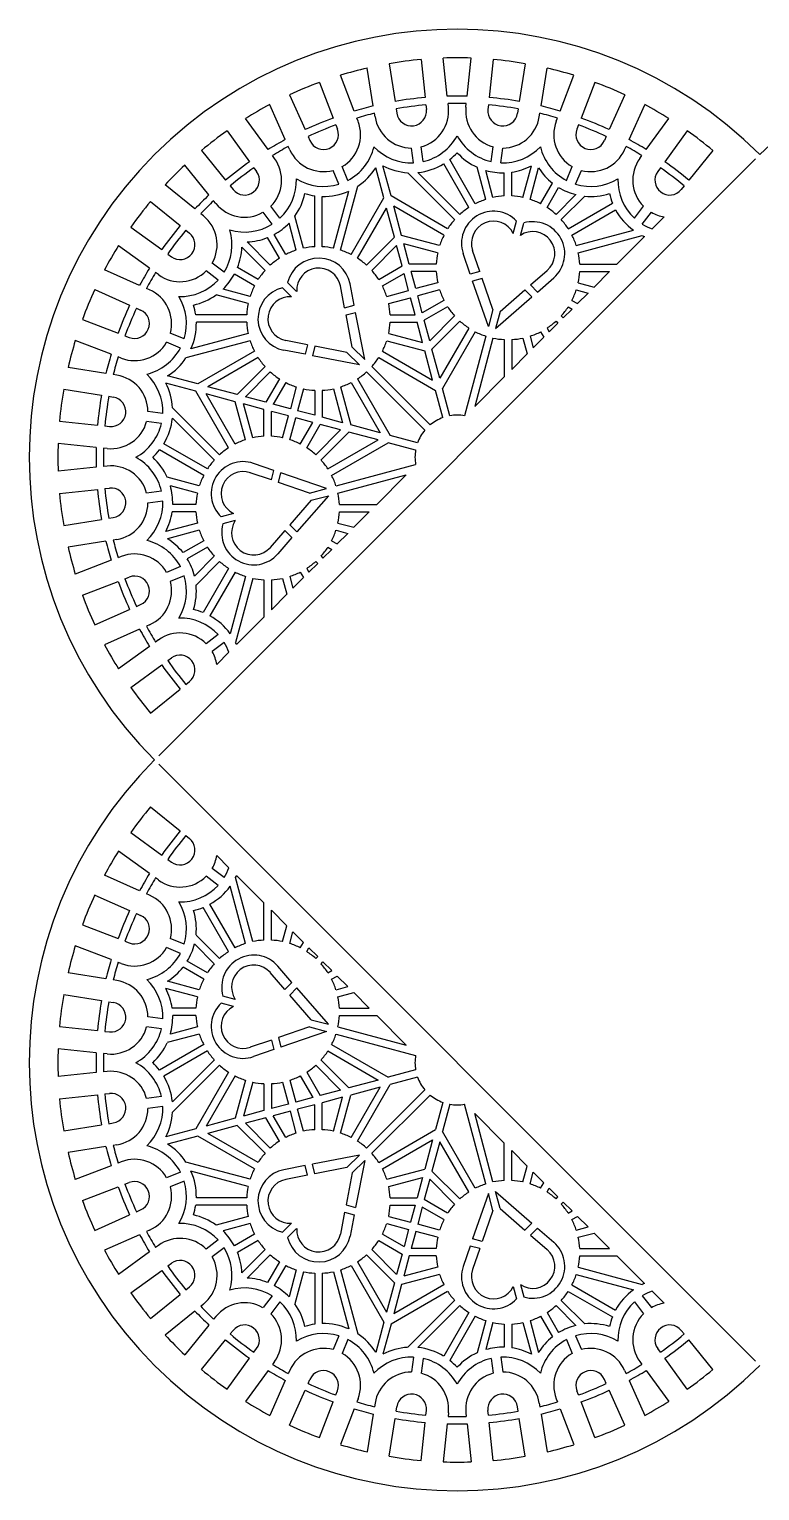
# Model space of a CAD drawing. Extents: x 50 to 297, y -3 to 245.
# Drawn here: x 49.6 to 173.3, y -2.6 to 245 of the extents above; entities that cross this region are included whole.
import ezdxf

# ---------------------------------------------------------------- set-up
doc = ezdxf.new("R2010")
doc.units = 0
doc.layers.get('0').update_dxf_attribs({"linetype": 'CONTINUOUS'})

msp = doc.modelspace()

# ---------------------------------------------------------------- linework, layer by layer
for p, q in [((107.87, 231.98), (106.85, 238.39)), ((110.54, 239.13), (111.55, 232.74)), ((115.97, 239.85), (116.65, 233.42)), ((120.4, 233.63), (119.72, 240.08)), ((123.75, 233.63), (124.43, 240.08)), ((128.18, 239.85), (127.5, 233.42)), ((133.61, 239.13), (132.6, 232.74)), ((136.28, 231.98), (137.3, 238.39)), ((98.74, 235.97), (101.06, 229.93)), ((104.63, 231.12), (102.3, 237.17)), ((139.52, 231.12), (141.85, 237.17)), ((145.41, 235.97), (143.09, 229.93)), ((93.68, 233.88), (96.31, 227.97)), ((150.47, 233.88), (147.84, 227.97)), ((92.95, 226.28), (90.31, 232.2)), ((108.16, 230.15), (108.07, 230.74)), ((111.74, 231.5), (111.87, 230.74)), ((116.78, 232.16), (116.86, 231.39)), ((120.59, 231.79), (120.53, 232.38)), ((123.56, 231.79), (123.62, 232.38)), ((127.37, 232.16), (127.29, 231.39)), ((132.41, 231.5), (132.28, 230.74)), ((135.99, 230.15), (136.08, 230.74)), ((151.2, 226.28), (153.84, 232.2)), ((83.1, 227.77), (86.9, 222.54)), ((90.04, 224.6), (86.23, 229.85)), ((101.51, 228.76), (101.79, 228.04)), ((105.29, 229.38), (105.08, 229.94)), ((138.86, 229.38), (139.07, 229.94)), ((142.64, 228.76), (142.36, 228.04)), ((154.11, 224.6), (157.92, 229.85)), ((161.05, 227.77), (157.25, 222.54)), ((96.82, 226.82), (97.14, 226.11)), ((147.33, 226.82), (147.02, 226.11)), ((71.54, 121.94), (172.61, 223.01)), ((78.75, 224.43), (82.82, 219.41)), ((91.14, 223.1), (90.79, 223.58)), ((93.71, 224.58), (93.46, 225.13)), ((114.66, 222.35), (114.33, 224.86)), ((116.33, 222.56), (116, 225.08)), ((125.14, 215.42), (120.83, 222.9)), ((127.82, 222.56), (128.15, 225.08)), ((129.49, 222.35), (129.82, 224.86)), ((150.44, 224.58), (150.69, 225.13)), ((153.01, 223.1), (153.36, 223.58)), ((165.4, 224.43), (161.33, 219.41)), ((80.02, 216.91), (75.94, 221.95)), ((87.64, 221.52), (88.1, 220.89)), ((102.01, 218.73), (101.04, 221.07)), ((103.56, 219.37), (102.59, 221.71)), ((109.65, 216.42), (108.28, 221.53)), ((110.87, 216.75), (109.5, 221.86)), ((121.64, 212.73), (113.69, 220.68)), ((122.53, 213.62), (115.43, 220.72)), ((124.05, 214.79), (119.79, 222.18)), ((126.92, 216.16), (125.47, 221.6)), ((128.14, 216.49), (126.91, 221.07)), ((130.05, 216.74), (130.05, 220.66)), ((131.31, 216.74), (131.31, 220.77)), ((133.22, 216.49), (134.65, 221.86)), ((134.43, 216.16), (135.87, 221.53)), ((140.59, 219.37), (141.56, 221.71)), ((142.14, 218.73), (143.11, 221.07)), ((156.51, 221.52), (156.05, 220.89)), ((77.64, 214.54), (72.6, 218.62)), ((83.62, 218.43), (84.1, 217.83)), ((102.33, 207.56), (105.24, 218.42)), ((136.21, 215.42), (138.23, 218.92)), ((137.3, 214.79), (139.26, 218.19)), ((160.53, 218.43), (160.05, 217.83)), ((70.12, 215.8), (75.15, 211.73)), ((81.19, 215.46), (80.81, 215.93)), ((97.94, 208.14), (97.94, 216.77)), ((99.2, 208.14), (99.2, 216.67)), ((101.11, 207.88), (103.71, 217.58)), ((104.11, 206.82), (109.65, 216.42)), ((120.46, 211.2), (110.87, 216.75)), ((138.83, 213.62), (142.18, 216.98)), ((139.72, 212.73), (143.7, 216.71)), ((140.89, 211.2), (148.37, 215.52)), ((79.09, 213.37), (78.63, 213.74)), ((90.72, 211.96), (89.18, 213.97)), ((92.05, 212.98), (90.51, 214.99)), ((96.04, 207.88), (94.58, 213.32)), ((105.2, 206.19), (110.11, 214.7)), ((111.44, 209.74), (110.11, 214.7)), ((112.66, 210.06), (111.33, 215.03)), ((119.83, 210.11), (111.33, 215.03)), ((141.52, 210.11), (148.91, 214.38)), ((152.1, 212.98), (153.64, 214.99)), ((153.43, 211.96), (154.97, 213.97)), ((155.09, 211.15), (157.15, 213.21)), ((66.78, 211.45), (72.02, 207.65)), ((76.12, 210.94), (76.73, 210.45)), ((94.82, 207.56), (93.59, 212.14)), ((131.58, 210.39), (132.14, 212.49)), ((132.8, 210.07), (133.36, 212.16)), ((142.26, 208.34), (151.95, 210.93)), ((69.95, 204.51), (64.71, 208.32)), ((89.53, 204.13), (85.6, 208.06)), ((90.42, 205.02), (86.49, 208.95)), ((91.95, 206.19), (89.93, 209.68)), ((93.04, 206.82), (91.08, 210.22)), ((106.72, 205.02), (111.44, 209.74)), ((107.61, 204.13), (111.82, 208.33)), ((112.74, 204.88), (111.82, 208.33)), ((119.1, 208.34), (112.66, 210.06)), ((113.96, 205.21), (113.03, 208.66)), ((118.77, 207.12), (113.03, 208.66)), ((142.58, 207.12), (153.44, 210.03)), ((149.15, 205.21), (153.8, 209.86)), ((73.03, 206.91), (73.66, 206.45)), ((124.29, 203.52), (123.1, 206.97)), ((125.92, 203.96), (124.69, 207.52)), ((68.27, 201.6), (62.35, 204.24)), ((71.45, 203.42), (70.97, 203.77)), ((81.57, 202.5), (79.56, 204.04)), ((82.59, 203.83), (80.58, 205.37)), ((87.73, 201.51), (84.33, 203.48)), ((88.36, 202.6), (84.87, 204.62)), ((108.79, 202.6), (112.74, 204.88)), ((109.42, 201.51), (113.08, 203.63)), ((113.85, 200.73), (113.08, 203.63)), ((118.52, 205.21), (113.96, 205.21)), ((115.07, 201.05), (114.29, 203.95)), ((118.52, 203.95), (114.29, 203.95)), ((125.92, 203.96), (124.29, 203.52)), ((134.49, 201.66), (137.33, 204.13)), ((142.83, 205.21), (149.15, 205.21)), ((142.83, 203.95), (147.89, 203.95)), ((145.26, 201.32), (147.89, 203.95)), ((60.68, 200.87), (66.59, 198.24)), ((69.97, 200.85), (69.43, 201.09)), ((86.99, 199.73), (82.41, 200.96)), ((93.99, 199.67), (92.46, 201.2)), ((94.88, 200.56), (93.35, 202.09)), ((103.01, 197.82), (102.29, 201.52)), ((104.63, 198.25), (103.94, 201.84)), ((110.15, 199.73), (113.85, 200.73)), ((118.77, 202.04), (115.07, 201.05)), ((119.1, 200.83), (115.4, 199.83)), ((126.33, 202.76), (124.7, 202.33)), ((127.36, 194.63), (124.7, 202.33)), ((128.13, 197.52), (126.33, 202.76)), ((129.35, 197.2), (133.54, 200.83)), ((133.54, 200.83), (134.73, 199.64)), ((134.49, 201.66), (135.68, 200.47)), ((135.68, 200.47), (138.43, 202.86)), ((142.26, 200.83), (144.24, 200.3)), ((142.58, 202.04), (145.26, 201.32)), ((86.67, 198.52), (81.23, 199.97)), ((103.01, 197.82), (104.63, 198.25)), ((110.48, 198.52), (114.18, 199.51)), ((114.96, 196.61), (114.18, 199.51)), ((116.17, 196.93), (115.4, 199.83)), ((119.83, 199.05), (116.17, 196.93)), ((128.57, 194.3), (134.73, 199.64)), ((141.52, 199.05), (142.45, 198.51)), ((142.45, 198.51), (144.24, 200.3)), ((58.58, 195.81), (64.62, 193.49)), ((67.74, 197.73), (68.44, 197.42)), ((86.42, 196.61), (77.78, 196.61)), ((103.25, 196.58), (104.87, 197.02)), ((104.3, 191.14), (103.25, 196.58)), ((106.43, 189.02), (104.87, 197.02)), ((110.73, 196.61), (114.96, 196.61)), ((120.46, 197.96), (116.51, 195.68)), ((117.43, 192.23), (116.51, 195.68)), ((121.64, 196.43), (117.43, 192.23)), ((128.13, 197.52), (127.36, 194.63)), ((129.35, 197.2), (128.57, 194.3)), ((139.72, 196.43), (140.04, 196.1)), ((140.04, 196.1), (141.53, 197.59)), ((140.89, 197.96), (141.53, 197.59)), ((75.82, 192.54), (73.48, 193.51)), ((86.67, 193.44), (76.98, 190.84)), ((86.42, 195.35), (77.89, 195.35)), ((110.48, 193.44), (116.22, 191.9)), ((110.73, 195.35), (115.29, 195.35)), ((116.22, 191.9), (115.29, 195.35)), ((122.53, 195.54), (117.81, 190.82)), ((124.05, 194.37), (119.14, 185.86)), ((125.14, 193.74), (119.6, 184.14)), ((136.21, 193.74), (136.75, 192.81)), ((137.3, 194.37), (137.67, 193.73)), ((137.67, 193.73), (139.15, 195.21)), ((138.83, 195.54), (139.15, 195.21)), ((63.44, 189.93), (57.38, 192.25)), ((65.79, 193.04), (66.52, 192.77)), ((75.18, 190.99), (72.84, 191.96)), ((86.99, 192.22), (76.13, 189.31)), ((96.3, 189.92), (92.72, 190.61)), ((96.73, 191.54), (93.04, 192.26)), ((96.73, 191.54), (96.3, 189.92)), ((97.97, 191.3), (97.54, 189.68)), ((103.41, 190.25), (97.97, 191.3)), ((104.3, 191.14), (106.43, 189.02)), ((110.15, 192.22), (116.59, 190.5)), ((119.14, 185.86), (117.81, 190.82)), ((126.92, 193), (123.31, 179.52)), ((128.14, 192.68), (125.04, 181.1)), ((130.05, 192.43), (130.05, 186.11)), ((131.31, 192.43), (131.31, 187.37)), ((133.22, 192.68), (133.93, 189.99)), ((134.43, 193), (134.96, 191.02)), ((134.96, 191.02), (136.75, 192.81)), ((65.17, 189.26), (64.62, 189.47)), ((87.73, 190.45), (78.13, 184.9)), ((88.36, 189.36), (79.85, 184.44)), ((105.54, 188.13), (97.54, 189.68)), ((103.41, 190.25), (105.54, 188.13)), ((108.79, 189.36), (118.39, 183.81)), ((109.42, 190.45), (117.92, 185.53)), ((117.92, 185.53), (116.59, 190.5)), ((131.31, 187.37), (133.93, 189.99)), ((62.57, 186.69), (56.16, 187.7)), ((64.4, 186.39), (63.82, 186.49)), ((78.13, 184.9), (73.02, 186.27)), ((89.53, 187.83), (84.82, 183.11)), ((90.42, 186.94), (86.22, 182.74)), ((91.95, 185.77), (89.67, 181.81)), ((105.2, 185.77), (110.74, 176.17)), ((106.72, 186.94), (116.59, 177.07)), ((107.61, 187.83), (117.48, 177.96)), ((125.04, 181.1), (130.05, 186.11)), ((55.42, 184.02), (61.81, 183)), ((77.81, 183.69), (72.7, 185.06)), ((83.35, 174.09), (77.81, 183.69)), ((84.49, 181.9), (79.53, 183.23)), ((84.44, 174.72), (79.53, 183.23)), ((84.82, 183.11), (79.85, 184.44)), ((93.04, 185.14), (90.93, 181.48)), ((94.82, 184.4), (93.83, 180.7)), ((96.04, 184.07), (95.04, 180.37)), ((97.94, 183.82), (97.94, 179.6)), ((99.2, 183.82), (99.2, 179.26)), ((101.11, 184.07), (102.65, 178.33)), ((102.33, 184.4), (104.05, 177.96)), ((104.11, 185.14), (109.02, 176.63)), ((119.62, 179.2), (118.39, 183.81)), ((120.84, 179.52), (119.6, 184.14)), ((63.05, 182.81), (63.82, 182.69)), ((81.82, 172.92), (73.87, 180.87)), ((86.22, 175.45), (84.49, 181.9)), ((89.34, 180.6), (85.9, 181.52)), ((87.43, 175.78), (85.9, 181.52)), ((89.67, 181.81), (86.22, 182.74)), ((93.83, 180.7), (90.93, 181.48)), ((54.7, 178.58), (61.14, 177.91)), ((71.99, 178.23), (69.47, 178.56)), ((72.21, 179.89), (69.69, 180.22)), ((80.93, 172.03), (73.84, 179.12)), ((89.34, 176.03), (89.34, 180.6)), ((93.5, 179.48), (90.6, 180.26)), ((90.6, 176.03), (90.6, 180.26)), ((92.51, 175.78), (93.5, 179.48)), ((93.73, 175.45), (94.72, 179.16)), ((97.62, 178.38), (94.72, 179.16)), ((97.94, 179.6), (95.04, 180.37)), ((95.5, 174.72), (97.62, 178.38)), ((102.65, 178.33), (99.2, 179.26)), ((62.39, 177.78), (63.16, 177.7)), ((96.59, 174.09), (98.88, 178.04)), ((98.12, 172.92), (102.32, 177.12)), ((102.32, 177.12), (98.88, 178.04)), ((99.01, 172.03), (103.73, 176.74)), ((108.69, 175.41), (103.73, 176.74)), ((109.02, 176.63), (104.05, 177.96)), ((115.35, 174.93), (110.74, 176.17)), ((60.92, 174.16), (54.47, 174.83)), ((62.77, 173.96), (62.17, 174.02)), ((79.13, 169.41), (71.65, 173.73)), ((79.76, 170.5), (72.37, 174.76)), ((100.18, 170.5), (108.69, 175.41)), ((100.81, 169.41), (110.41, 174.95)), ((115.03, 173.71), (110.41, 174.95)), ((60.92, 170.8), (54.47, 170.12)), ((62.77, 170.99), (62.17, 170.93)), ((91.03, 170.26), (87.58, 171.45)), ((101.55, 167.63), (115.03, 171.24)), ((78.39, 167.63), (72.95, 169.09)), ((90.6, 168.64), (87.03, 169.86)), ((90.6, 168.64), (91.03, 170.26)), ((91.79, 168.22), (92.22, 169.85)), ((99.93, 167.2), (92.22, 169.85)), ((101.88, 166.41), (113.46, 169.52)), ((108.45, 164.51), (113.46, 169.52)), ((54.7, 166.37), (61.14, 167.05)), ((62.39, 167.18), (63.16, 167.26)), ((71.99, 166.73), (69.47, 166.4)), ((78.07, 166.41), (73.49, 167.64)), ((97.03, 166.42), (91.79, 168.22)), ((100.25, 165.98), (94.91, 159.83)), ((97.03, 166.42), (99.93, 167.2)), ((97.35, 165.2), (100.25, 165.98)), ((72.21, 165.07), (69.69, 164.73)), ((77.82, 164.51), (73.89, 164.51)), ((97.35, 165.2), (93.72, 161.02)), ((102.13, 164.51), (108.45, 164.51)), ((55.42, 160.94), (61.81, 161.95)), ((63.05, 162.15), (63.82, 162.27)), ((78.07, 161.34), (72.7, 159.9)), ((77.82, 163.25), (73.78, 163.25)), ((84.16, 162.97), (82.07, 162.41)), ((84.49, 161.75), (82.39, 161.19)), ((93.72, 161.02), (94.91, 159.83)), ((101.88, 161.34), (104.56, 160.62)), ((102.13, 163.25), (107.19, 163.25)), ((104.56, 160.62), (107.19, 163.25)), ((64.4, 158.56), (63.82, 158.47)), ((78.39, 160.12), (73.02, 158.68)), ((92.89, 160.06), (90.42, 157.22)), ((94.08, 158.87), (91.69, 156.12)), ((92.89, 160.06), (94.08, 158.87)), ((101.55, 160.12), (103.53, 159.59)), ((101.75, 157.8), (103.53, 159.59)), ((62.57, 158.27), (56.16, 157.26)), ((79.13, 158.34), (75.64, 156.33)), ((79.76, 157.25), (76.36, 155.29)), ((99.34, 155.4), (100.82, 156.88)), ((100.18, 157.25), (100.82, 156.88)), ((100.81, 158.34), (101.75, 157.8)), ((63.44, 155.03), (57.38, 152.7)), ((65.17, 155.69), (64.62, 155.48)), ((75.18, 153.96), (72.84, 152.99)), ((80.93, 155.73), (77.58, 152.37)), ((81.82, 154.83), (77.84, 150.85)), ((83.35, 153.66), (79.03, 146.18)), ((96.59, 153.66), (96.96, 153.02)), ((96.96, 153.02), (98.45, 154.51)), ((98.12, 154.83), (98.45, 154.51)), ((99.01, 155.73), (99.34, 155.4)), ((58.58, 149.14), (64.62, 151.46)), ((65.79, 151.91), (66.52, 152.19)), ((75.82, 152.41), (73.48, 151.44)), ((84.44, 153.03), (80.17, 145.64)), ((86.22, 152.3), (83.62, 142.6)), ((87.43, 151.97), (84.52, 141.11)), ((89.34, 151.72), (89.34, 145.4)), ((90.6, 151.72), (90.6, 146.66)), ((92.51, 151.97), (93.23, 149.29)), ((93.73, 152.3), (94.26, 150.32)), ((94.26, 150.32), (96.04, 152.1)), ((95.5, 153.03), (96.04, 152.1)), ((90.6, 146.66), (93.23, 149.29)), ((60.68, 144.08), (66.59, 146.71)), ((67.74, 147.22), (68.44, 147.54)), ((69.97, 144.11), (69.43, 143.87)), ((84.69, 140.75), (89.34, 145.4)), ((68.27, 143.35), (62.35, 140.72)), ((71.45, 141.54), (70.97, 141.19)), ((81.57, 142.46), (79.56, 140.91)), ((82.59, 141.12), (80.58, 139.58)), ((69.95, 140.45), (64.71, 136.63)), ((81.34, 137.4), (83.4, 139.46)), ((66.78, 133.5), (72.02, 137.31)), ((73.03, 138.05), (73.66, 138.5)), ((76.12, 134.02), (76.73, 134.51)), ((70.12, 129.16), (75.15, 133.23)), ((71.54, 120.48), (172.61, 19.41)), ((70.12, 113.27), (75.15, 109.2)), ((66.78, 108.92), (72.02, 105.12)), ((76.12, 108.4), (76.73, 107.92)), ((69.95, 101.98), (64.71, 105.79)), ((73.03, 104.38), (73.66, 103.92)), ((81.34, 105.02), (83.4, 102.96)), ((68.27, 99.07), (62.35, 101.71)), ((81.57, 99.97), (79.56, 101.51)), ((82.59, 101.3), (80.58, 102.84)), ((84.69, 101.67), (89.34, 97.02)), ((71.45, 100.89), (70.97, 101.24)), ((86.22, 90.13), (83.62, 99.82)), ((87.43, 90.45), (84.52, 101.32)), ((60.68, 98.34), (66.59, 95.71)), ((69.97, 98.32), (69.43, 98.56)), ((84.44, 89.39), (80.17, 96.78)), ((89.34, 90.71), (89.34, 97.02)), ((67.74, 95.2), (68.44, 94.89)), ((83.35, 88.76), (79.03, 96.24)), ((90.6, 90.71), (90.6, 95.76)), ((90.6, 95.76), (93.23, 93.14)), ((58.58, 93.28), (64.62, 90.96)), ((92.51, 90.45), (93.23, 93.14)), ((93.73, 90.13), (94.26, 92.11)), ((94.26, 92.11), (96.04, 90.32)), ((63.44, 87.4), (57.38, 89.72)), ((65.79, 90.51), (66.52, 90.24)), ((75.18, 88.46), (72.84, 89.43)), ((75.82, 90.01), (73.48, 90.98)), ((80.93, 86.7), (77.58, 90.05)), ((81.82, 87.59), (77.84, 91.57)), ((95.5, 89.39), (96.04, 90.32)), ((96.59, 88.76), (96.96, 89.4)), ((96.96, 89.4), (98.45, 87.92)), ((65.17, 86.73), (64.62, 86.94)), ((79.76, 85.17), (76.36, 87.14)), ((98.12, 87.59), (98.45, 87.92)), ((99.01, 86.7), (99.34, 87.03)), ((99.34, 87.03), (100.82, 85.54)), ((62.57, 84.15), (56.16, 85.17)), ((79.13, 84.08), (75.64, 86.1)), ((92.89, 82.36), (90.42, 85.2)), ((94.08, 83.55), (91.69, 86.3)), ((100.18, 85.17), (100.82, 85.54)), ((100.81, 84.08), (101.75, 84.62)), ((101.75, 84.62), (103.53, 82.83)), ((64.4, 83.86), (63.82, 83.96)), ((78.07, 81.09), (72.7, 82.53)), ((78.39, 82.3), (73.02, 83.74)), ((92.89, 82.36), (94.08, 83.55)), ((93.72, 81.41), (94.91, 82.6)), ((100.25, 76.45), (94.91, 82.6)), ((101.55, 82.3), (103.53, 82.83)), ((101.88, 81.09), (104.56, 81.81)), ((104.56, 81.81), (107.19, 79.18)), ((55.42, 81.49), (61.81, 80.47)), ((63.05, 80.28), (63.82, 80.16)), ((84.16, 79.45), (82.07, 80.02)), ((84.49, 80.67), (82.39, 81.23)), ((97.35, 77.22), (93.72, 81.41)), ((72.21, 77.36), (69.69, 77.69)), ((77.82, 79.18), (73.78, 79.18)), ((77.82, 77.92), (73.89, 77.92)), ((97.35, 77.22), (100.25, 76.45)), ((102.13, 79.18), (107.19, 79.18)), ((102.13, 77.92), (108.45, 77.92)), ((108.45, 77.92), (113.46, 72.91)), ((54.7, 76.05), (61.14, 75.38)), ((62.39, 75.25), (63.16, 75.16)), ((71.99, 75.69), (69.47, 76.03)), ((78.39, 74.8), (72.95, 73.34)), ((78.07, 76.01), (73.49, 74.78)), ((97.03, 76.01), (91.79, 74.2)), ((99.93, 75.23), (92.22, 72.57)), ((97.03, 76.01), (99.93, 75.23)), ((101.55, 74.8), (115.03, 71.18)), ((101.88, 76.01), (113.46, 72.91)), ((60.92, 71.63), (54.47, 72.3)), ((79.13, 73.02), (71.65, 68.7)), ((79.76, 71.93), (72.37, 67.66)), ((90.6, 73.79), (87.03, 72.56)), ((91.03, 72.16), (87.58, 70.97)), ((90.6, 73.79), (91.03, 72.16)), ((91.79, 74.2), (92.22, 72.57)), ((100.18, 71.93), (108.69, 67.01)), ((100.81, 73.02), (110.41, 67.47)), ((62.77, 71.43), (62.17, 71.49)), ((80.93, 70.4), (73.84, 63.3)), ((81.82, 69.51), (73.87, 61.56)), ((98.12, 69.51), (102.32, 65.31)), ((99.01, 70.4), (103.73, 65.68)), ((60.92, 68.27), (54.47, 67.59)), ((62.77, 68.46), (62.17, 68.4)), ((83.35, 68.34), (77.81, 58.74)), ((84.44, 67.71), (79.53, 59.2)), ((86.22, 66.97), (84.49, 60.53)), ((93.73, 66.97), (94.72, 63.27)), ((95.5, 67.71), (97.62, 64.05)), ((96.59, 68.34), (98.88, 64.38)), ((108.69, 67.01), (103.73, 65.68)), ((115.03, 68.71), (110.41, 67.47)), ((115.35, 67.49), (110.74, 66.26)), ((54.7, 63.84), (61.14, 64.52)), ((62.39, 64.65), (63.16, 64.73)), ((87.43, 66.64), (85.9, 60.9)), ((89.34, 66.39), (89.34, 61.83)), ((90.6, 66.39), (90.6, 62.17)), ((92.51, 66.64), (93.5, 62.94)), ((102.32, 65.31), (98.88, 64.38)), ((102.33, 58.02), (104.05, 64.47)), ((109.02, 65.8), (104.05, 64.47)), ((104.11, 57.29), (109.02, 65.8)), ((105.2, 56.66), (110.74, 66.26)), ((106.72, 55.49), (116.59, 65.35)), ((107.61, 54.6), (117.48, 64.46)), ((71.99, 64.2), (69.47, 63.87)), ((72.21, 62.54), (69.69, 62.2)), ((93.5, 62.94), (90.6, 62.17)), ((97.62, 64.05), (94.72, 63.27)), ((97.94, 62.83), (95.04, 62.05)), ((96.04, 58.35), (95.04, 62.05)), ((97.94, 58.6), (97.94, 62.83)), ((102.65, 64.09), (99.2, 63.17)), ((99.2, 58.6), (99.2, 63.17)), ((101.11, 58.35), (102.65, 64.09)), ((119.62, 63.23), (118.39, 58.61)), ((120.84, 62.9), (119.6, 58.29)), ((126.92, 49.42), (123.31, 62.9)), ((55.42, 58.41), (61.81, 59.42)), ((63.05, 59.62), (63.82, 59.74)), ((84.49, 60.53), (79.53, 59.2)), ((89.34, 61.83), (85.9, 60.9)), ((89.67, 60.61), (86.22, 59.69)), ((90.42, 55.49), (86.22, 59.69)), ((91.95, 56.66), (89.67, 60.61)), ((93.83, 61.73), (90.93, 60.95)), ((93.04, 57.29), (90.93, 60.95)), ((94.82, 58.02), (93.83, 61.73)), ((128.14, 49.75), (125.04, 61.33)), ((125.04, 61.33), (130.05, 56.32)), ((77.81, 58.74), (72.7, 57.37)), ((78.13, 57.52), (73.02, 56.15)), ((87.73, 51.98), (78.13, 57.52)), ((84.82, 59.31), (79.85, 57.98)), ((88.36, 53.07), (79.85, 57.98)), ((89.53, 54.6), (84.82, 59.31)), ((108.79, 53.07), (118.39, 58.61)), ((125.14, 48.69), (119.6, 58.29)), ((62.57, 55.74), (56.16, 54.73)), ((64.4, 56.03), (63.82, 55.94)), ((109.42, 51.98), (117.92, 56.89)), ((117.92, 56.89), (116.59, 51.93)), ((119.14, 56.57), (117.81, 51.6)), ((124.05, 48.06), (119.14, 56.57)), ((130.05, 50), (130.05, 56.32)), ((131.31, 50), (131.31, 55.06)), ((131.31, 55.06), (133.93, 52.43)), ((63.44, 52.5), (57.38, 50.17)), ((65.17, 53.16), (64.62, 52.95)), ((86.99, 50.2), (76.13, 53.11)), ((96.3, 52.51), (92.72, 51.81)), ((96.73, 50.88), (96.3, 52.51)), ((105.54, 54.3), (97.54, 52.75)), ((97.97, 51.12), (97.54, 52.75)), ((103.41, 52.18), (97.97, 51.12)), ((103.41, 52.18), (105.54, 54.3)), ((104.3, 51.29), (106.43, 53.41)), ((106.43, 53.41), (104.87, 45.41)), ((133.22, 49.75), (133.93, 52.43)), ((65.79, 49.38), (66.52, 49.66)), ((75.18, 51.43), (72.84, 50.46)), ((75.82, 49.88), (73.48, 48.91)), ((86.67, 48.98), (76.98, 51.58)), ((96.73, 50.88), (93.04, 50.16)), ((104.3, 51.29), (103.25, 45.85)), ((110.15, 50.2), (116.59, 51.93)), ((110.48, 48.98), (116.22, 50.52)), ((116.22, 50.52), (115.29, 47.08)), ((117.43, 50.2), (116.51, 46.75)), ((121.64, 45.99), (117.43, 50.2)), ((122.53, 46.88), (117.81, 51.6)), ((134.43, 49.42), (134.96, 51.4)), ((134.96, 51.4), (136.75, 49.62)), ((136.21, 48.69), (136.75, 49.62)), ((58.58, 46.61), (64.62, 48.93)), ((86.42, 47.08), (77.89, 47.08)), ((110.73, 47.08), (115.29, 47.08)), ((127.36, 47.8), (124.7, 40.1)), ((128.13, 44.9), (127.36, 47.8)), ((128.57, 48.13), (134.73, 42.78)), ((129.35, 45.23), (128.57, 48.13)), ((137.3, 48.06), (137.67, 48.7)), ((137.67, 48.7), (139.15, 47.21)), ((138.83, 46.88), (139.15, 47.21)), ((67.74, 44.69), (68.44, 45.01)), ((86.42, 45.82), (77.78, 45.82)), ((103.01, 44.61), (102.29, 40.91)), ((103.01, 44.61), (104.63, 44.17)), ((103.25, 45.85), (104.87, 45.41)), ((110.73, 45.82), (114.96, 45.82)), ((114.96, 45.82), (114.18, 42.92)), ((116.17, 45.49), (115.4, 42.59)), ((119.83, 43.38), (116.17, 45.49)), ((120.46, 44.47), (116.51, 46.75)), ((128.13, 44.9), (126.33, 39.66)), ((129.35, 45.23), (133.54, 41.59)), ((139.72, 45.99), (140.04, 46.32)), ((140.04, 46.32), (141.53, 44.84)), ((140.89, 44.47), (141.53, 44.84)), ((60.68, 41.55), (66.59, 44.18)), ((86.67, 43.91), (81.23, 42.45)), ((86.99, 42.69), (82.41, 41.46)), ((93.99, 42.76), (92.46, 41.22)), ((104.63, 44.17), (103.94, 40.59)), ((110.15, 42.69), (113.85, 41.7)), ((110.48, 43.91), (114.18, 42.92)), ((119.1, 41.6), (115.4, 42.59)), ((133.54, 41.59), (134.73, 42.78)), ((141.52, 43.38), (142.45, 43.91)), ((142.26, 41.6), (144.24, 42.13)), ((142.45, 43.91), (144.24, 42.13)), ((68.27, 40.82), (62.35, 38.19)), ((69.97, 41.58), (69.43, 41.34)), ((81.57, 39.93), (79.56, 38.38)), ((87.73, 40.91), (84.33, 38.95)), ((88.36, 39.82), (84.87, 37.81)), ((94.88, 41.87), (93.35, 40.33)), ((108.79, 39.82), (112.74, 37.54)), ((109.42, 40.91), (113.08, 38.8)), ((113.85, 41.7), (113.08, 38.8)), ((115.07, 41.37), (114.29, 38.47)), ((118.77, 40.38), (115.07, 41.37)), ((126.33, 39.66), (124.7, 40.1)), ((134.49, 40.76), (135.68, 41.95)), ((134.49, 40.76), (137.33, 38.29)), ((135.68, 41.95), (138.43, 39.56)), ((142.58, 40.38), (145.26, 41.1)), ((145.26, 41.1), (147.89, 38.47)), ((69.95, 37.92), (64.71, 34.1)), ((71.45, 39.01), (70.97, 38.66)), ((82.59, 38.59), (80.58, 37.05)), ((89.53, 38.3), (85.6, 34.36)), ((90.42, 37.41), (86.49, 33.47)), ((106.72, 37.41), (111.44, 32.69)), ((107.61, 38.3), (111.82, 34.09)), ((112.74, 37.54), (111.82, 34.09)), ((113.96, 37.21), (113.03, 33.77)), ((118.52, 37.21), (113.96, 37.21)), ((118.52, 38.47), (114.29, 38.47)), ((124.29, 38.9), (123.1, 35.45)), ((125.92, 38.47), (124.29, 38.9)), ((125.92, 38.47), (124.69, 34.91)), ((142.83, 38.47), (147.89, 38.47)), ((142.83, 37.21), (149.15, 37.21)), ((149.15, 37.21), (153.8, 32.56)), ((66.78, 30.97), (72.02, 34.78)), ((73.03, 35.52), (73.66, 35.97)), ((91.95, 36.23), (89.93, 32.74)), ((93.04, 35.6), (91.08, 32.2)), ((94.82, 34.87), (93.59, 30.29)), ((102.33, 34.87), (105.24, 24.01)), ((104.11, 35.6), (109.65, 26)), ((105.2, 36.23), (110.11, 27.72)), ((118.77, 35.31), (113.03, 33.77)), ((142.58, 35.31), (153.44, 32.4)), ((96.04, 34.54), (94.58, 29.1)), ((97.94, 34.29), (97.94, 25.65)), ((99.2, 34.29), (99.2, 25.76)), ((101.11, 34.54), (103.71, 24.85)), ((111.44, 32.69), (110.11, 27.72)), ((112.66, 32.36), (111.33, 27.4)), ((119.83, 32.31), (111.33, 27.4)), ((119.1, 34.09), (112.66, 32.36)), ((132.8, 32.36), (133.36, 30.27)), ((141.52, 32.31), (148.91, 28.05)), ((142.26, 34.09), (151.95, 31.49)), ((70.12, 26.63), (75.15, 30.7)), ((76.12, 31.49), (76.73, 31.98)), ((90.72, 30.47), (89.18, 28.46)), ((120.46, 31.22), (110.87, 25.68)), ((131.58, 32.03), (132.14, 29.94)), ((140.89, 31.22), (148.37, 26.9)), ((153.43, 30.47), (154.97, 28.46)), ((155.09, 31.28), (157.15, 29.21)), ((77.64, 27.89), (72.6, 23.81)), ((79.09, 29.06), (78.63, 28.68)), ((92.05, 29.44), (90.51, 27.43)), ((121.64, 29.69), (113.69, 21.74)), ((122.53, 28.8), (115.43, 21.71)), ((124.05, 27.63), (119.79, 20.24)), ((137.3, 27.63), (139.26, 24.23)), ((138.83, 28.8), (142.18, 25.45)), ((139.72, 29.69), (143.7, 25.71)), ((152.1, 29.44), (153.64, 27.43)), ((80.02, 25.52), (75.94, 20.48)), ((81.19, 26.96), (80.81, 26.5)), ((109.65, 26), (108.28, 20.89)), ((110.87, 25.68), (109.5, 20.57)), ((125.14, 27), (120.83, 19.52)), ((126.92, 26.26), (125.47, 20.83)), ((128.14, 25.94), (126.91, 21.36)), ((130.05, 25.69), (130.05, 21.76)), ((131.31, 25.69), (131.31, 21.65)), ((133.22, 25.94), (134.65, 20.57)), ((134.43, 26.26), (135.87, 20.89)), ((136.21, 27), (138.23, 23.51)), ((78.75, 17.99), (82.82, 23.02)), ((83.62, 24), (84.1, 24.6)), ((102.01, 23.7), (101.04, 21.36)), ((103.56, 23.05), (102.59, 20.71)), ((140.59, 23.05), (141.56, 20.71)), ((142.14, 23.7), (143.11, 21.36)), ((160.53, 24), (160.05, 24.6)), ((165.4, 17.99), (161.33, 23.02)), ((83.1, 14.66), (86.9, 19.89)), ((87.64, 20.91), (88.1, 21.53)), ((114.66, 20.08), (114.33, 17.57)), ((116.33, 19.86), (116, 17.35)), ((127.82, 19.86), (128.15, 17.35)), ((129.49, 20.08), (129.82, 17.57)), ((156.51, 20.91), (156.05, 21.53)), ((161.05, 14.66), (157.25, 19.89)), ((90.04, 17.82), (86.23, 12.58)), ((91.14, 19.33), (90.79, 18.85)), ((93.71, 17.84), (93.46, 17.3)), ((150.44, 17.84), (150.69, 17.3)), ((153.01, 19.33), (153.36, 18.85)), ((154.11, 17.82), (157.92, 12.58)), ((92.95, 16.15), (90.31, 10.22)), ((96.82, 15.61), (97.14, 16.32)), ((147.33, 15.61), (147.02, 16.32)), ((151.2, 16.15), (153.84, 10.22)), ((93.68, 8.55), (96.31, 14.46)), ((98.74, 6.45), (101.06, 12.49)), ((101.51, 13.67), (101.79, 14.39)), ((105.29, 13.04), (105.08, 12.49)), ((138.86, 13.04), (139.07, 12.49)), ((142.64, 13.67), (142.36, 14.39)), ((145.41, 6.45), (143.09, 12.49)), ((150.47, 8.55), (147.84, 14.46)), ((104.63, 11.31), (102.3, 5.26)), ((107.87, 10.44), (106.85, 4.04)), ((108.16, 12.27), (108.07, 11.69)), ((111.74, 10.92), (111.87, 11.69)), ((116.78, 10.26), (116.86, 11.03)), ((120.59, 10.64), (120.53, 10.05)), ((123.56, 10.64), (123.62, 10.05)), ((127.37, 10.26), (127.29, 11.03)), ((132.41, 10.92), (132.28, 11.69)), ((135.99, 12.27), (136.08, 11.69)), ((136.28, 10.44), (137.3, 4.04)), ((139.52, 11.31), (141.85, 5.26)), ((110.54, 3.29), (111.55, 9.68)), ((115.97, 2.58), (116.65, 9.01)), ((120.4, 8.79), (119.72, 2.34)), ((123.75, 8.79), (124.43, 2.34)), ((128.18, 2.58), (127.5, 9.01)), ((133.61, 3.29), (132.6, 9.68))]:
    msp.add_line(p, q)
for centre, radius, start, end in [((122.08, 172.48), 72.5, 45, 225), ((224.61, 172.48), 72.5, 315, 135), ((122.08, 172.48), 67.65, 88.0038, 91.9962), ((122.08, 172.48), 67.65, 103.0038, 106.9962), ((122.08, 172.48), 67.65, 95.1789, 99.8211), ((122.08, 172.48), 67.65, 80.1789, 84.8211), ((122.08, 172.48), 67.65, 73.0038, 76.9962), ((122.08, 172.48), 67.65, 110.1789, 114.8211), ((122.08, 172.48), 67.65, 65.1789, 69.8211), ((122.08, 172.48), 61.18, 95.0918, 99.9082), ((122.08, 172.48), 61.18, 88.4281, 91.5719), ((122.08, 172.48), 61.18, 80.0918, 84.9082), ((122.08, 172.48), 67.65, 118.0038, 121.9962), ((122.08, 172.48), 61.18, 103.4281, 106.5719), ((122.08, 172.48), 59.92, 103.5214, 106.4786), ((122.08, 172.48), 59.92, 95.0727, 99.9273), ((114.35, 231.13), 2.52, 188.9975, 6.0025), ((114.35, 231.13), 6.27, 285.1913, 6.0023), ((122.08, 172.48), 59.92, 88.5214, 91.4786), ((129.8, 231.13), 6.27, 173.9977, 254.8087), ((129.8, 231.13), 2.52, 173.9975, 351.0025), ((122.08, 172.48), 59.92, 80.0727, 84.9273), ((122.08, 172.48), 59.92, 73.5214, 76.4786), ((122.08, 172.48), 61.18, 73.4281, 76.5719), ((122.08, 172.48), 67.65, 58.0038, 61.9962), ((122.08, 172.48), 67.65, 125.1789, 129.8211), ((122.08, 172.48), 61.18, 110.0918, 114.9082), ((122.08, 172.48), 59.92, 110.0727, 114.9273), ((99.44, 227.13), 2.52, 203.9975, 21.0025), ((99.44, 227.13), 6.27, 300.1913, 21.0023), ((114.35, 231.13), 6.27, 188.9977, 269.8087), ((129.8, 231.13), 6.27, 270.1913, 351.0023), ((144.71, 227.13), 6.27, 158.9977, 239.8087), ((144.71, 227.13), 2.52, 158.9975, 336.0025), ((122.08, 172.48), 59.92, 65.0727, 69.9273), ((122.08, 172.48), 61.18, 65.0918, 69.9082), ((122.08, 172.48), 67.65, 50.1789, 54.8211), ((122.08, 172.48), 61.18, 118.4281, 121.5719), ((114.35, 231.13), 8.79, 282.9798, 331.4523), ((129.8, 231.13), 8.79, 208.5477, 257.0202), ((122.08, 172.48), 61.18, 58.4281, 61.5719), ((86.06, 219.41), 6.27, 315.1913, 36.0023), ((122.08, 172.48), 59.92, 118.5214, 121.4786), ((99.44, 227.13), 6.27, 203.9977, 284.8087), ((99.44, 227.13), 8.79, 297.9798, 346.4523), ((114.35, 231.13), 8.79, 223.5477, 272.0202), ((114.35, 231.13), 10.47, 308.1912, 317.5235), ((129.8, 231.13), 10.47, 222.4765, 245.5604), ((129.8, 231.13), 8.79, 267.9798, 316.4523), ((144.71, 227.13), 8.79, 193.5477, 242.0202), ((144.71, 227.13), 6.27, 255.1913, 336.0023), ((122.08, 172.48), 59.92, 58.5214, 61.4786), ((158.09, 219.41), 6.27, 143.9977, 224.8087), ((122.08, 172.48), 67.65, 133.0038, 136.9962), ((122.08, 172.48), 61.18, 125.0918, 129.9082), ((122.08, 172.48), 59.92, 125.0727, 129.9273), ((86.06, 219.41), 2.52, 218.9975, 36.0025), ((99.44, 227.13), 10.47, 303.6583, 327.6423), ((114.35, 231.13), 10.47, 242.3577, 266.3417), ((114.35, 231.13), 10.47, 275.9121, 301.2723), ((129.8, 231.13), 10.47, 254.003, 271.3719), ((129.8, 231.13), 10.47, 278.2917, 297.6423), ((144.71, 227.13), 10.47, 212.3577, 231.7083), ((158.09, 219.41), 2.52, 143.9975, 321.0025), ((122.08, 172.48), 59.92, 50.0727, 54.9273), ((122.08, 172.48), 61.18, 50.0918, 54.9082), ((86.06, 219.41), 8.79, 312.9798, 1.4523), ((99.44, 227.13), 8.79, 238.5477, 287.0202), ((144.71, 227.13), 10.47, 238.6281, 255.997), ((144.71, 227.13), 8.79, 252.9798, 301.4523), ((158.09, 219.41), 8.79, 178.5477, 227.0202), ((122.08, 172.48), 67.65, 140.1789, 144.8211), ((122.08, 172.48), 61.18, 133.4281, 136.5719), ((122.08, 172.48), 59.92, 133.5214, 136.4786), ((86.06, 219.41), 6.27, 218.9977, 299.8087), ((86.06, 219.41), 10.47, 324.4396, 347.5235), ((99.44, 227.13), 10.47, 252.4765, 261.8088), ((99.44, 227.13), 10.47, 268.7277, 294.0879), ((130.68, 204.58), 12.17, 107.9649, 117.0351), ((130.68, 204.58), 12.17, 92.9649, 102.0351), ((130.68, 204.58), 12.17, 77.9649, 87.0351), ((130.68, 204.58), 12.17, 62.9649, 72.0351), ((144.71, 227.13), 10.47, 264.4396, 287.5235), ((158.09, 219.41), 10.47, 192.4765, 201.8088), ((75.14, 208.49), 6.27, 330.1913, 51.0023), ((130.68, 204.58), 12.17, 122.9649, 132.0351), ((128.23, 208.74), 5.42, 43.7387, 199.021), ((130.68, 204.58), 12.17, 47.9649, 57.0351), ((158.09, 219.41), 10.47, 208.7277, 234.0879), ((158.09, 219.41), 6.27, 240.1913, 261.3975), ((122.08, 172.48), 61.18, 140.0918, 144.9082), ((122.08, 172.48), 59.92, 140.0727, 144.9273), ((75.14, 208.49), 2.52, 233.9975, 51.0025), ((75.14, 208.49), 8.79, 327.9798, 16.4523), ((86.06, 219.41), 8.79, 253.5477, 302.0202), ((86.06, 219.41), 10.47, 298.6281, 315.997), ((130.68, 204.58), 12.17, 137.9649, 147.0351), ((128.23, 208.74), 3.74, 26.255, 199.021), ((134.88, 206.96), 3.74, 310.979, 123.745), ((134.88, 206.96), 5.42, 310.979, 106.2613), ((130.68, 204.58), 12.17, 32.9649, 42.0351), ((158.09, 219.41), 8.79, 237.9798, 250.0487), ((122.08, 172.48), 67.65, 148.0038, 151.9962), ((75.14, 208.49), 10.47, 338.2917, 357.6423), ((86.06, 219.41), 10.47, 272.3577, 291.7083), ((98.57, 195.98), 12.17, 92.9649, 102.0351), ((98.57, 195.98), 12.17, 77.9649, 87.0351), ((130.68, 204.58), 12.17, 152.9649, 162.0351), ((130.68, 204.58), 12.17, 17.9649, 27.0351), ((158.09, 219.41), 10.47, 243.6583, 245.8237), ((98.57, 195.98), 12.17, 122.9649, 132.0351), ((98.57, 195.98), 12.17, 107.9649, 117.0351), ((98.62, 200.8), 5.42, 10.979, 166.2613), ((98.57, 195.98), 12.17, 62.9649, 72.0351), ((98.57, 195.98), 12.17, 47.9649, 57.0351), ((130.68, 204.58), 12.17, 167.9649, 177.0351), ((130.68, 204.58), 12.17, 2.9649, 12.0351), ((122.08, 172.48), 61.18, 148.4281, 151.5719), ((122.08, 172.48), 59.92, 148.5214, 151.4786), ((75.14, 208.49), 6.27, 233.9977, 314.8087), ((75.14, 208.49), 10.47, 314.003, 331.3719), ((98.57, 195.98), 12.17, 137.9649, 147.0351), ((98.62, 200.8), 3.74, 10.979, 183.745), ((98.57, 195.98), 12.17, 32.9649, 42.0351), ((130.68, 204.58), 12.17, 182.9649, 192.0351), ((130.68, 204.58), 12.17, 347.9649, 357.0351), ((122.08, 172.48), 67.65, 155.1789, 159.8211), ((67.42, 195.12), 6.27, 345.1913, 66.0023), ((75.14, 208.49), 8.79, 268.5477, 317.0202), ((98.57, 195.98), 12.17, 152.9649, 162.0351), ((93.75, 195.94), 5.42, 103.7387, 259.021), ((98.57, 195.98), 12.17, 17.9649, 27.0351), ((130.68, 204.58), 12.17, 197.9649, 207.0351), ((130.68, 204.58), 12.17, 332.9649, 342.0351), ((122.08, 172.48), 61.18, 155.0918, 159.9082), ((67.42, 195.12), 8.79, 342.9798, 31.4523), ((75.14, 208.49), 10.47, 282.4765, 305.5604), ((67.42, 195.12), 10.47, 8.1912, 17.5235), ((98.57, 195.98), 12.17, 167.9649, 177.0351), ((93.75, 195.94), 3.74, 86.255, 259.021), ((98.57, 195.98), 12.17, 2.9649, 12.0351), ((122.08, 172.48), 59.92, 155.0727, 159.9273), ((67.42, 195.12), 2.52, 248.9975, 66.0025), ((130.68, 204.58), 12.17, 212.9649, 222.0351), ((130.68, 204.58), 12.17, 317.9649, 327.0351), ((67.42, 195.12), 10.47, 335.9121, 1.2723), ((98.57, 195.98), 12.17, 182.9649, 192.0351), ((98.57, 195.98), 12.17, 347.9649, 357.0351), ((130.68, 204.58), 12.17, 227.9649, 237.0351), ((130.68, 204.58), 12.17, 242.9649, 252.0351), ((130.68, 204.58), 12.17, 287.9649, 297.0351), ((130.68, 204.58), 12.17, 302.9649, 312.0351), ((122.08, 172.48), 67.65, 163.0038, 166.9962), ((67.42, 195.12), 6.27, 248.9977, 329.8087), ((67.42, 195.12), 8.79, 283.5477, 332.0202), ((98.57, 195.98), 12.17, 197.9649, 207.0351), ((98.57, 195.98), 12.17, 332.9649, 342.0351), ((130.68, 204.58), 12.17, 257.9649, 267.0351), ((130.68, 204.58), 12.17, 272.9649, 282.0351), ((122.08, 172.48), 61.18, 163.4281, 166.5719), ((122.08, 172.48), 59.92, 163.5214, 166.4786), ((67.42, 195.12), 10.47, 302.3577, 326.3417), ((98.57, 195.98), 12.17, 212.9649, 222.0351), ((98.57, 195.98), 12.17, 317.9649, 327.0351), ((63.42, 180.2), 6.27, 0.1913, 81.0023), ((63.42, 180.2), 8.79, 357.9798, 46.4523), ((98.57, 195.98), 12.17, 227.9649, 237.0351), ((98.57, 195.98), 12.17, 302.9649, 312.0351), ((122.08, 172.48), 67.65, 170.1789, 174.8211), ((63.42, 180.2), 10.47, 3.6583, 27.6423), ((98.57, 195.98), 12.17, 242.9649, 252.0351), ((98.57, 195.98), 12.17, 257.9649, 267.0351), ((98.57, 195.98), 12.17, 272.9649, 282.0351), ((98.57, 195.98), 12.17, 287.9649, 297.0351), ((122.08, 172.48), 61.18, 170.0918, 174.9082), ((122.08, 172.48), 59.92, 170.0727, 174.9273), ((63.42, 180.2), 2.52, 263.9975, 81.0025), ((63.42, 180.2), 6.27, 263.9977, 344.8087), ((63.42, 180.2), 8.79, 298.5477, 347.0202), ((63.42, 180.2), 10.47, 328.7277, 354.0879), ((122.08, 172.48), 7.15, 110.0483, 129.9517), ((122.08, 172.48), 7.15, 80.0483, 99.9517), ((89.97, 163.88), 12.17, 92.9649, 102.0351), ((89.97, 163.88), 12.17, 77.9649, 87.0351), ((122.08, 172.48), 7.15, 140.0483, 159.9517), ((122.08, 172.48), 67.65, 178.0038, 181.9962), ((122.08, 172.48), 61.18, 178.4281, 181.5719), ((122.08, 172.48), 59.92, 178.5214, 181.4786), ((63.42, 180.2), 10.47, 312.4765, 321.8088), ((89.97, 163.88), 12.17, 122.9649, 132.0351), ((89.97, 163.88), 12.17, 107.9649, 117.0351), ((89.97, 163.88), 12.17, 62.9649, 72.0351), ((89.97, 163.88), 12.17, 47.9649, 57.0351), ((122.08, 172.48), 7.15, 170.0483, 189.9517), ((63.42, 164.76), 6.27, 15.1913, 96.0023), ((63.42, 164.76), 8.79, 12.9798, 61.4523), ((63.42, 164.76), 10.47, 24.4396, 47.5235), ((89.97, 163.88), 12.17, 137.9649, 147.0351), ((85.82, 166.33), 5.42, 70.979, 226.2613), ((89.97, 163.88), 12.17, 32.9649, 42.0351), ((89.97, 163.88), 12.17, 152.9649, 162.0351), ((85.82, 166.33), 3.74, 70.979, 243.745), ((89.97, 163.88), 12.17, 17.9649, 27.0351), ((122.08, 172.48), 67.65, 185.1789, 189.8211), ((122.08, 172.48), 61.18, 185.0918, 189.9082), ((122.08, 172.48), 59.92, 185.0727, 189.9273), ((63.42, 164.76), 2.52, 278.9975, 96.0025), ((63.42, 164.76), 10.47, 358.6281, 15.997), ((89.97, 163.88), 12.17, 167.9649, 177.0351), ((89.97, 163.88), 12.17, 2.9649, 12.0351), ((63.42, 164.76), 6.27, 278.9977, 359.8087), ((63.42, 164.76), 8.79, 313.5477, 2.0202), ((63.42, 164.76), 10.47, 332.3577, 351.7083), ((89.97, 163.88), 12.17, 182.9649, 192.0351), ((87.6, 159.68), 5.42, 163.7387, 319.021), ((87.6, 159.68), 3.74, 146.255, 319.021), ((89.97, 163.88), 12.17, 347.9649, 357.0351), ((122.08, 172.48), 59.92, 193.5214, 196.4786), ((67.42, 149.84), 10.47, 38.2917, 57.6423), ((89.97, 163.88), 12.17, 197.9649, 207.0351), ((89.97, 163.88), 12.17, 332.9649, 342.0351), ((122.08, 172.48), 67.65, 193.0038, 196.9962), ((122.08, 172.48), 61.18, 193.4281, 196.5719), ((67.42, 149.84), 6.27, 30.1913, 111.0023), ((67.42, 149.84), 8.79, 27.9798, 76.4523), ((89.97, 163.88), 12.17, 212.9649, 222.0351), ((89.97, 163.88), 12.17, 317.9649, 327.0351), ((67.42, 149.84), 10.47, 14.003, 31.3719), ((89.97, 163.88), 12.17, 227.9649, 237.0351), ((89.97, 163.88), 12.17, 302.9649, 312.0351), ((122.08, 172.48), 61.18, 200.0918, 204.9082), ((122.08, 172.48), 59.92, 200.0727, 204.9273), ((67.42, 149.84), 2.52, 293.9975, 111.0025), ((67.42, 149.84), 6.27, 293.9977, 14.8087), ((67.42, 149.84), 8.79, 328.5477, 17.0202), ((89.97, 163.88), 12.17, 242.9649, 252.0351), ((89.97, 163.88), 12.17, 257.9649, 267.0351), ((89.97, 163.88), 12.17, 272.9649, 282.0351), ((89.97, 163.88), 12.17, 287.9649, 297.0351), ((122.08, 172.48), 67.65, 200.1789, 204.8211), ((67.42, 149.84), 10.47, 342.4765, 5.5604), ((75.14, 136.46), 10.47, 68.1912, 77.5235), ((122.08, 172.48), 59.92, 208.5214, 211.4786), ((75.14, 136.46), 8.79, 42.9798, 91.4523), ((75.14, 136.46), 10.47, 35.9121, 61.2723), ((122.08, 172.48), 61.18, 208.4281, 211.5719), ((75.14, 136.46), 6.27, 45.1913, 126.0023), ((75.14, 136.46), 8.79, 19.9513, 32.0202), ((75.14, 136.46), 10.47, 24.1763, 26.3417), ((122.08, 172.48), 67.65, 208.0038, 211.9962), ((75.14, 136.46), 2.52, 308.9975, 126.0025), ((75.14, 136.46), 6.27, 8.6025, 29.8087), ((122.08, 172.48), 61.18, 215.0918, 219.9082), ((122.08, 172.48), 59.92, 215.0727, 219.9273), ((122.08, 172.48), 67.65, 215.1789, 219.8211), ((122.08, 69.95), 72.5, 135, 315), ((122.08, 69.95), 67.65, 140.1789, 144.8211), ((122.08, 69.95), 61.18, 140.0918, 144.9082), ((122.08, 69.95), 59.92, 140.0727, 144.9273), ((75.14, 105.96), 2.52, 233.9975, 51.0025), ((122.08, 69.95), 67.65, 148.0038, 151.9962), ((75.14, 105.96), 6.27, 330.1913, 351.3975), ((122.08, 69.95), 61.18, 148.4281, 151.5719), ((75.14, 105.96), 6.27, 233.9977, 314.8087), ((75.14, 105.96), 8.79, 327.9798, 340.0487), ((75.14, 105.96), 10.47, 333.6583, 335.8237), ((122.08, 69.95), 59.92, 148.5214, 151.4786), ((75.14, 105.96), 8.79, 268.5477, 317.0202), ((75.14, 105.96), 10.47, 298.7277, 324.0879), ((122.08, 69.95), 67.65, 155.1789, 159.8211), ((67.42, 92.59), 6.27, 345.1913, 66.0023), ((67.42, 92.59), 8.79, 342.9798, 31.4523), ((122.08, 69.95), 61.18, 155.0918, 159.9082), ((122.08, 69.95), 59.92, 155.0727, 159.9273), ((67.42, 92.59), 2.52, 248.9975, 66.0025), ((75.14, 105.96), 10.47, 282.4765, 291.8088), ((67.42, 92.59), 10.47, 354.4396, 17.5235), ((122.08, 69.95), 67.65, 163.0038, 166.9962), ((67.42, 92.59), 6.27, 248.9977, 329.8087), ((67.42, 92.59), 10.47, 328.6281, 345.997), ((89.97, 78.55), 12.17, 107.9649, 117.0351), ((89.97, 78.55), 12.17, 92.9649, 102.0351), ((89.97, 78.55), 12.17, 77.9649, 87.0351), ((89.97, 78.55), 12.17, 62.9649, 72.0351), ((122.08, 69.95), 61.18, 163.4281, 166.5719), ((122.08, 69.95), 59.92, 163.5214, 166.4786), ((67.42, 92.59), 8.79, 283.5477, 332.0202), ((89.97, 78.55), 12.17, 137.9649, 147.0351), ((89.97, 78.55), 12.17, 122.9649, 132.0351), ((87.6, 82.75), 5.42, 40.979, 196.2613), ((89.97, 78.55), 12.17, 47.9649, 57.0351), ((89.97, 78.55), 12.17, 32.9649, 42.0351), ((67.42, 92.59), 10.47, 302.3577, 321.7083), ((87.6, 82.75), 3.74, 40.979, 213.745), ((63.42, 77.67), 6.27, 0.1913, 81.0023), ((63.42, 77.67), 8.79, 357.9798, 46.4523), ((63.42, 77.67), 10.47, 8.2917, 27.6423), ((89.97, 78.55), 12.17, 152.9649, 162.0351), ((89.97, 78.55), 12.17, 17.9649, 27.0351), ((122.08, 69.95), 67.65, 170.1789, 174.8211), ((122.08, 69.95), 61.18, 170.0918, 174.9082), ((122.08, 69.95), 59.92, 170.0727, 174.9273), ((63.42, 77.67), 2.52, 263.9975, 81.0025), ((89.97, 78.55), 12.17, 167.9649, 177.0351), ((85.82, 76.1), 5.42, 133.7387, 289.021), ((85.82, 76.1), 3.74, 116.255, 289.021), ((89.97, 78.55), 12.17, 2.9649, 12.0351), ((63.42, 77.67), 10.47, 344.003, 1.3719), ((89.97, 78.55), 12.17, 182.9649, 192.0351), ((89.97, 78.55), 12.17, 347.9649, 357.0351), ((63.42, 77.67), 6.27, 263.9977, 344.8087), ((63.42, 77.67), 8.79, 298.5477, 347.0202), ((89.97, 78.55), 12.17, 197.9649, 207.0351), ((89.97, 78.55), 12.17, 332.9649, 342.0351), ((122.08, 69.95), 67.65, 178.0038, 181.9962), ((63.42, 77.67), 10.47, 312.4765, 335.5604), ((89.97, 78.55), 12.17, 212.9649, 222.0351), ((89.97, 78.55), 12.17, 317.9649, 327.0351), ((122.08, 69.95), 61.18, 178.4281, 181.5719), ((122.08, 69.95), 59.92, 178.5214, 181.4786), ((63.42, 62.23), 8.79, 12.9798, 61.4523), ((63.42, 62.23), 10.47, 38.1912, 47.5235), ((89.97, 78.55), 12.17, 227.9649, 237.0351), ((89.97, 78.55), 12.17, 302.9649, 312.0351), ((122.08, 69.95), 7.15, 170.0483, 189.9517), ((63.42, 62.23), 6.27, 15.1913, 96.0023), ((63.42, 62.23), 10.47, 5.9121, 31.2723), ((89.97, 78.55), 12.17, 242.9649, 252.0351), ((89.97, 78.55), 12.17, 287.9649, 297.0351), ((122.08, 69.95), 7.15, 200.0483, 219.9517), ((122.08, 69.95), 61.18, 185.0918, 189.9082), ((122.08, 69.95), 59.92, 185.0727, 189.9273), ((63.42, 62.23), 2.52, 278.9975, 96.0025), ((89.97, 78.55), 12.17, 257.9649, 267.0351), ((89.97, 78.55), 12.17, 272.9649, 282.0351), ((122.08, 69.95), 7.15, 230.0483, 249.9517), ((122.08, 69.95), 67.65, 185.1789, 189.8211), ((63.42, 62.23), 6.27, 278.9977, 359.8087), ((63.42, 62.23), 8.79, 313.5477, 2.0202), ((122.08, 69.95), 7.15, 260.0483, 279.9517), ((63.42, 62.23), 10.47, 332.3577, 356.3417), ((98.57, 46.45), 12.17, 107.9649, 117.0351), ((98.57, 46.45), 12.17, 92.9649, 102.0351), ((98.57, 46.45), 12.17, 77.9649, 87.0351), ((98.57, 46.45), 12.17, 62.9649, 72.0351), ((122.08, 69.95), 67.65, 193.0038, 196.9962), ((122.08, 69.95), 61.18, 193.4281, 196.5719), ((122.08, 69.95), 59.92, 193.5214, 196.4786), ((67.42, 47.31), 8.79, 27.9798, 76.4523), ((67.42, 47.31), 10.47, 33.6583, 57.6423), ((98.57, 46.45), 12.17, 137.9649, 147.0351), ((98.57, 46.45), 12.17, 122.9649, 132.0351), ((98.57, 46.45), 12.17, 47.9649, 57.0351), ((98.57, 46.45), 12.17, 32.9649, 42.0351), ((67.42, 47.31), 6.27, 30.1913, 111.0023), ((67.42, 47.31), 2.52, 293.9975, 111.0025), ((67.42, 47.31), 8.79, 328.5477, 17.0202), ((67.42, 47.31), 10.47, 358.7277, 24.0879), ((98.57, 46.45), 12.17, 152.9649, 162.0351), ((93.75, 46.49), 5.42, 100.979, 256.2613), ((93.75, 46.49), 3.74, 100.979, 273.745), ((98.57, 46.45), 12.17, 17.9649, 27.0351), ((130.68, 37.84), 12.17, 92.9649, 102.0351), ((130.68, 37.84), 12.17, 77.9649, 87.0351), ((122.08, 69.95), 61.18, 200.0918, 204.9082), ((122.08, 69.95), 59.92, 200.0727, 204.9273), ((67.42, 47.31), 6.27, 293.9977, 14.8087), ((98.57, 46.45), 12.17, 167.9649, 177.0351), ((98.57, 46.45), 12.17, 2.9649, 12.0351), ((130.68, 37.84), 12.17, 122.9649, 132.0351), ((130.68, 37.84), 12.17, 107.9649, 117.0351), ((130.68, 37.84), 12.17, 62.9649, 72.0351), ((130.68, 37.84), 12.17, 47.9649, 57.0351), ((122.08, 69.95), 67.65, 200.1789, 204.8211), ((67.42, 47.31), 10.47, 342.4765, 351.8088), ((98.57, 46.45), 12.17, 182.9649, 192.0351), ((98.57, 46.45), 12.17, 347.9649, 357.0351), ((130.68, 37.84), 12.17, 137.9649, 147.0351), ((130.68, 37.84), 12.17, 32.9649, 42.0351), ((75.14, 33.93), 8.79, 42.9798, 91.4523), ((75.14, 33.93), 10.47, 54.4396, 77.5235), ((98.57, 46.45), 12.17, 197.9649, 207.0351), ((98.57, 46.45), 12.17, 332.9649, 342.0351), ((130.68, 37.84), 12.17, 152.9649, 162.0351), ((130.68, 37.84), 12.17, 17.9649, 27.0351), ((122.08, 69.95), 61.18, 208.4281, 211.5719), ((122.08, 69.95), 59.92, 208.5214, 211.4786), ((75.14, 33.93), 6.27, 45.1913, 126.0023), ((75.14, 33.93), 10.47, 28.6281, 45.997), ((98.57, 46.45), 12.17, 212.9649, 222.0351), ((98.62, 41.62), 5.42, 193.7387, 349.021), ((98.62, 41.62), 3.74, 176.255, 349.021), ((98.57, 46.45), 12.17, 317.9649, 327.0351), ((130.68, 37.84), 12.17, 167.9649, 177.0351), ((130.68, 37.84), 12.17, 2.9649, 12.0351), ((122.08, 69.95), 67.65, 208.0038, 211.9962), ((75.14, 33.93), 8.79, 343.5477, 32.0202), ((75.14, 33.93), 10.47, 2.3577, 21.7083), ((98.57, 46.45), 12.17, 227.9649, 237.0351), ((98.57, 46.45), 12.17, 302.9649, 312.0351), ((130.68, 37.84), 12.17, 182.9649, 192.0351), ((134.88, 35.47), 3.74, 236.255, 49.021), ((134.88, 35.47), 5.42, 253.7387, 49.021), ((130.68, 37.84), 12.17, 347.9649, 357.0351), ((122.08, 69.95), 61.18, 215.0918, 219.9082), ((122.08, 69.95), 59.92, 215.0727, 219.9273), ((75.14, 33.93), 2.52, 308.9975, 126.0025), ((75.14, 33.93), 6.27, 308.9977, 29.8087), ((98.57, 46.45), 12.17, 242.9649, 252.0351), ((98.57, 46.45), 12.17, 287.9649, 297.0351), ((128.23, 33.69), 5.42, 160.979, 316.2613), ((128.23, 33.69), 3.74, 160.979, 333.745), ((86.06, 23.01), 10.47, 68.2917, 87.6423), ((86.06, 23.01), 10.47, 44.003, 61.3719), ((98.57, 46.45), 12.17, 257.9649, 267.0351), ((98.57, 46.45), 12.17, 272.9649, 282.0351), ((130.68, 37.84), 12.17, 197.9649, 207.0351), ((130.68, 37.84), 12.17, 332.9649, 342.0351), ((158.09, 23.01), 10.47, 114.1763, 116.3417), ((122.08, 69.95), 67.65, 215.1789, 219.8211), ((86.06, 23.01), 8.79, 57.9798, 106.4523), ((130.68, 37.84), 12.17, 212.9649, 222.0351), ((130.68, 37.84), 12.17, 317.9649, 327.0351), ((158.09, 23.01), 10.47, 125.9121, 151.2723), ((158.09, 23.01), 8.79, 109.9513, 122.0202), ((122.08, 69.95), 61.18, 223.4281, 226.5719), ((122.08, 69.95), 59.92, 223.5214, 226.4786), ((86.06, 23.01), 6.27, 60.1913, 141.0023), ((86.06, 23.01), 6.27, 323.9977, 44.8087), ((86.06, 23.01), 8.79, 358.5477, 47.0202), ((86.06, 23.01), 10.47, 12.4765, 35.5604), ((130.68, 37.84), 12.17, 227.9649, 237.0351), ((130.68, 37.84), 12.17, 302.9649, 312.0351), ((158.09, 23.01), 8.79, 132.9798, 181.4523), ((158.09, 23.01), 6.27, 135.1913, 216.0023), ((158.09, 23.01), 6.27, 98.6025, 119.8087), ((86.06, 23.01), 2.52, 323.9975, 141.0025), ((99.44, 15.29), 10.47, 98.1912, 107.5235), ((99.44, 15.29), 10.47, 65.9121, 91.2723), ((130.68, 37.84), 12.17, 242.9649, 252.0351), ((130.68, 37.84), 12.17, 257.9649, 267.0351), ((130.68, 37.84), 12.17, 272.9649, 282.0351), ((130.68, 37.84), 12.17, 287.9649, 297.0351), ((144.71, 15.29), 10.47, 104.003, 121.3719), ((144.71, 15.29), 10.47, 72.4765, 95.5604), ((158.09, 23.01), 10.47, 158.1912, 167.5235), ((158.09, 23.01), 2.52, 38.9975, 216.0025), ((122.08, 69.95), 67.65, 223.0038, 226.9962), ((122.08, 69.95), 61.18, 230.0918, 234.9082), ((122.08, 69.95), 59.92, 230.0727, 234.9273), ((99.44, 15.29), 8.79, 72.9798, 121.4523), ((99.44, 15.29), 8.79, 13.5477, 62.0202), ((99.44, 15.29), 10.47, 32.3577, 56.3417), ((144.71, 15.29), 10.47, 128.2917, 147.6423), ((144.71, 15.29), 8.79, 117.9798, 166.4523), ((144.71, 15.29), 8.79, 58.5477, 107.0202), ((122.08, 69.95), 59.92, 305.0727, 309.9273), ((122.08, 69.95), 61.18, 305.0918, 309.9082), ((99.44, 15.29), 6.27, 75.1913, 156.0023), ((99.44, 15.29), 6.27, 338.9977, 59.8087), ((114.35, 11.29), 8.79, 87.9798, 136.4523), ((114.35, 11.29), 10.47, 93.6583, 117.6423), ((114.35, 11.29), 10.47, 58.7277, 84.0879), ((114.35, 11.29), 8.79, 28.5477, 77.0202), ((129.8, 11.29), 10.47, 114.4396, 137.5235), ((129.8, 11.29), 8.79, 102.9798, 151.4523), ((129.8, 11.29), 10.47, 88.6281, 105.997), ((129.8, 11.29), 8.79, 43.5477, 92.0202), ((129.8, 11.29), 10.47, 62.3577, 81.7083), ((144.71, 15.29), 6.27, 120.1913, 201.0023), ((144.71, 15.29), 6.27, 23.9977, 104.8087), ((122.08, 69.95), 67.65, 230.1789, 234.8211), ((122.08, 69.95), 61.18, 238.4281, 241.5719), ((122.08, 69.95), 59.92, 238.5214, 241.4786), ((99.44, 15.29), 2.52, 338.9975, 156.0025), ((114.35, 11.29), 6.27, 90.1913, 171.0023), ((114.35, 11.29), 6.27, 353.9977, 74.8087), ((114.35, 11.29), 10.47, 42.4765, 51.8088), ((129.8, 11.29), 6.27, 105.1913, 186.0023), ((129.8, 11.29), 6.27, 8.9977, 89.8087), ((144.71, 15.29), 2.52, 23.9975, 201.0025), ((122.08, 69.95), 59.92, 298.5214, 301.4786), ((122.08, 69.95), 61.18, 298.4281, 301.5719), ((122.08, 69.95), 67.65, 305.1789, 309.8211), ((122.08, 69.95), 59.92, 245.0727, 249.9273), ((122.08, 69.95), 59.92, 290.0727, 294.9273), ((122.08, 69.95), 67.65, 238.0038, 241.9962), ((122.08, 69.95), 61.18, 245.0918, 249.9082), ((122.08, 69.95), 59.92, 253.5214, 256.4786), ((114.35, 11.29), 2.52, 353.9975, 171.0025), ((129.8, 11.29), 2.52, 8.9975, 186.0025), ((122.08, 69.95), 59.92, 283.5214, 286.4786), ((122.08, 69.95), 61.18, 290.0918, 294.9082), ((122.08, 69.95), 67.65, 298.0038, 301.9962), ((122.08, 69.95), 61.18, 253.4281, 256.5719), ((122.08, 69.95), 59.92, 260.0727, 264.9273), ((122.08, 69.95), 59.92, 268.5214, 271.4786), ((122.08, 69.95), 59.92, 275.0727, 279.9273), ((122.08, 69.95), 61.18, 283.4281, 286.5719), ((122.08, 69.95), 67.65, 245.1789, 249.8211), ((122.08, 69.95), 61.18, 260.0918, 264.9082), ((122.08, 69.95), 61.18, 268.4281, 271.5719), ((122.08, 69.95), 61.18, 275.0918, 279.9082), ((122.08, 69.95), 67.65, 290.1789, 294.8211), ((122.08, 69.95), 67.65, 253.0038, 256.9962), ((122.08, 69.95), 67.65, 283.0038, 286.9962), ((122.08, 69.95), 67.65, 260.1789, 264.8211), ((122.08, 69.95), 67.65, 275.1789, 279.8211), ((122.08, 69.95), 67.65, 268.0038, 271.9962)]:
    msp.add_arc(centre, radius, start, end)

doc.saveas('drawing.dxf')
